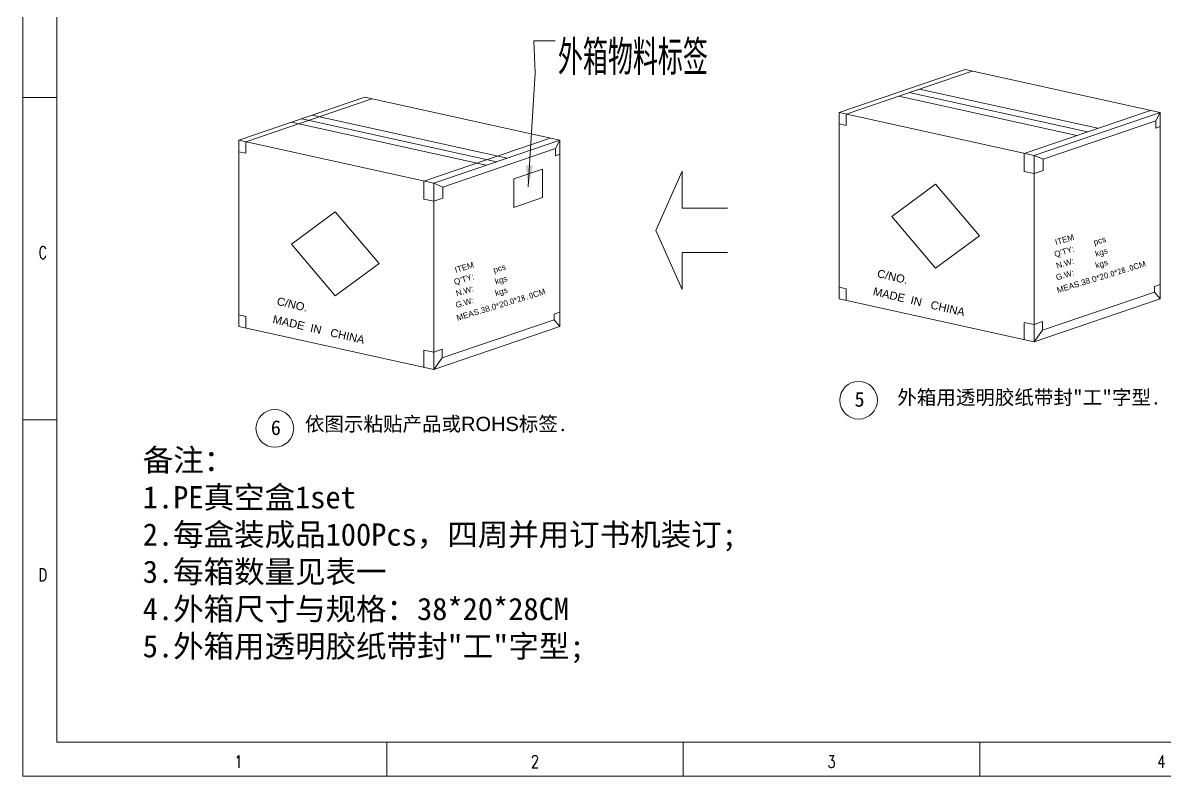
# Model space of a CAD drawing. Extents: x 2510 to 2656, y 708 to 759.
# Drawn here: x 2584.43 to 2626.99, y 707.81 to 735.89 of the extents above; entities that cross this region are included whole.
import ezdxf
from ezdxf.enums import TextEntityAlignment as Align

# ---------------------------------------------------------------- set-up
doc = ezdxf.new("R2010")
doc.units = 0
doc.header["$MEASUREMENT"] = 0
doc.layers.get('0').update_dxf_attribs({"linetype": 'CONTINUOUS', "lineweight": 20})
for name, color, linetype, lineweight in [('DIM', 3, 'CONTINUOUS', 9), ('HANBO', 7, 'CONTINUOUS', 9), ('Text', 4, 'CONTINUOUS', 15)]:
    doc.layers.add(name, color=color, linetype=linetype, lineweight=lineweight)
doc.styles.add('ROMANS', font='ROMANS.SHX', dxfattribs={"bigfont": 'gbcbig.shx'})
doc.styles.get("Standard").update_dxf_attribs({"font": 'simplex.shx', "bigfont": 'gbcbig.shx'})
doc.styles.add('細', font='')
doc.styles.get('細').set_extended_font_data('NSimSun')
doc.dimstyles.new('汉博电子', dxfattribs={"dimtxt": 0.5, "dimasz": 0.8, "dimexe": 0.12, "dimexo": 0.19, "dimgap": 0.15, "dimtad": 1, "dimzin": 1, "dimdsep": 46, "dimtxsty": 'ROMANS', "dimcen": 2.13, "dimclrd": 3, "dimclre": 3, "dimclrt": 2, "dimazin": 2, "dimtfac": 1, "dimtmove": 0, "dimatfit": 3, "dimfxl": 1, "dimlwd": 13, "dimlwe": 13, "dimarcsym": 0})

msp = doc.modelspace()

# ---------------------------------------------------------------- linework, layer by layer
at = {"linetype": 'ByBlock'}
for p, q in [((2614.841, 732.549), (2619.541, 734.151)), ((2619.541, 734.151), (2626.803, 732.549)), ((2615.101, 732.492), (2619.8, 734.094)), ((2617.45, 733.293), (2624.09, 731.828)), ((2617.84, 733.426), (2624.48, 731.961)), ((2592.477, 731.516), (2597.176, 733.118)), ((2592.736, 731.459), (2597.435, 733.061)), ((2597.176, 733.118), (2604.438, 731.516)), ((2617.061, 733.16), (2623.701, 731.696)), ((2595.216, 732.45), (2602.478, 730.848)), ((2614.841, 732.549), (2614.841, 725.607)), ((2614.841, 732.549), (2622.104, 730.947)), ((2615.101, 732.492), (2615.101, 732.065)), ((2621.741, 731.027), (2626.44, 732.629)), ((2622.104, 730.947), (2626.803, 732.549)), ((2626.64, 732.237), (2626.803, 732.549)), ((2626.803, 732.549), (2626.803, 725.607)), ((2594.437, 732.184), (2601.699, 730.582)), ((2594.826, 732.317), (2602.089, 730.715)), ((2614.841, 732.122), (2615.101, 732.065)), ((2622.438, 730.805), (2626.64, 732.237)), ((2626.64, 732.237), (2626.64, 731.97)), ((2626.64, 731.97), (2626.803, 732.026)), ((2599.376, 729.994), (2604.075, 731.596)), ((2592.477, 731.516), (2592.477, 724.574)), ((2592.477, 731.516), (2599.739, 729.914)), ((2592.736, 731.459), (2592.736, 731.032)), ((2599.739, 729.914), (2604.438, 731.516)), ((2600.073, 729.772), (2604.275, 731.204)), ((2604.275, 731.204), (2604.438, 731.516)), ((2604.275, 731.204), (2604.275, 730.937)), ((2604.438, 731.516), (2604.438, 724.574)), ((2592.477, 731.089), (2592.736, 731.032)), ((2604.275, 730.937), (2604.438, 730.992)), ((2621.741, 731.027), (2621.741, 730.352)), ((2622.104, 730.947), (2622.104, 724.005)), ((2622.438, 730.805), (2622.104, 730.947)), ((2622.438, 730.805), (2622.438, 730.386)), ((2602.729, 730.079), (2603.797, 730.443)), ((2603.797, 730.443), (2603.797, 729.375)), ((2621.741, 730.352), (2622.104, 730.272)), ((2622.104, 730.272), (2622.438, 730.386)), ((2599.376, 729.994), (2599.376, 729.319)), ((2600.073, 729.772), (2599.739, 729.914)), ((2599.739, 729.914), (2599.739, 722.972)), ((2602.729, 730.079), (2602.729, 729.011)), ((2618.438, 729.876), (2616.804, 728.675)), ((2620.072, 727.954), (2618.438, 729.876)), ((2600.073, 729.772), (2600.073, 729.353)), ((2599.376, 729.319), (2599.739, 729.239)), ((2599.739, 729.239), (2600.073, 729.353)), ((2602.729, 729.011), (2603.797, 729.375)), ((2596.073, 728.843), (2594.439, 727.641)), ((2597.707, 726.921), (2596.073, 728.843)), ((2618.438, 726.752), (2616.804, 728.675)), ((2620.072, 727.954), (2618.438, 726.752)), ((2596.073, 725.719), (2594.439, 727.641)), ((2597.707, 726.921), (2596.073, 725.719)), ((2614.841, 726.034), (2615.101, 725.977)), ((2626.589, 726.068), (2626.803, 726.141)), ((2626.589, 726.068), (2626.589, 725.855)), ((2614.841, 725.607), (2622.104, 724.005)), ((2615.101, 725.977), (2615.101, 725.55)), ((2622.104, 724.005), (2626.803, 725.607)), ((2622.424, 724.435), (2626.589, 725.855)), ((2626.589, 725.855), (2626.803, 725.607)), ((2592.477, 725.001), (2592.736, 724.944)), ((2592.736, 724.944), (2592.736, 724.517)), ((2600.059, 723.402), (2604.225, 724.822)), ((2604.225, 725.035), (2604.438, 725.108)), ((2604.225, 725.035), (2604.225, 724.822)), ((2604.225, 724.822), (2604.438, 724.574)), ((2622.104, 724.646), (2622.424, 724.755)), ((2622.424, 724.755), (2622.424, 724.435)), ((2592.477, 724.574), (2599.739, 722.972)), ((2599.739, 722.972), (2604.438, 724.574)), ((2621.741, 724.726), (2621.741, 724.085)), ((2621.741, 724.726), (2622.104, 724.646)), ((2622.424, 724.435), (2622.104, 724.005)), ((2599.376, 723.693), (2599.739, 723.613)), ((2599.376, 723.693), (2599.376, 723.052)), ((2599.739, 723.613), (2600.059, 723.722)), ((2600.059, 723.722), (2600.059, 723.402)), ((2600.059, 723.402), (2599.739, 722.972))]:
    msp.add_line(p, q, dxfattribs=at)
at = {"layer": 'DIM', "color": 240, "linetype": 'ByBlock'}
for p, q in [((2608.019, 728.155), (2608.995, 730.357)), ((2608.995, 730.357), (2608.995, 728.98)), ((2608.995, 728.98), (2610.68, 728.98)), ((2608.995, 725.952), (2608.019, 728.155)), ((2608.995, 727.329), (2610.68, 727.329)), ((2608.995, 727.329), (2608.995, 725.952))]:
    msp.add_line(p, q, dxfattribs=at)
at = {"layer": 'DIM', "linetype": 'ByBlock'}
for centre in [(2615.569, 721.821), (2593.82, 720.773)]:
    msp.add_circle(centre, 0.702, dxfattribs=at)
at = {"layer": 'HANBO'}
for p, q in [((2585.697, 733.104), (2584.432, 733.104)), ((2585.697, 721.087), (2584.432, 721.087)), ((2585.697, 719.77), (2585.697, 718.83)), ((2597.989, 709.071), (2597.989, 707.806)), ((2609.035, 709.071), (2609.035, 707.806)), ((2620.082, 709.071), (2620.082, 707.806))]:
    msp.add_line(p, q, dxfattribs=at)
at = {"layer": 'HANBO', "linetype": 'Continuous', "lineweight": 0}
for points in [[(2584.432, 758.401), (2655.731, 758.401), (2655.731, 707.806), (2584.432, 707.806)], [(2585.697, 757.136), (2654.467, 757.136), (2654.469, 709.071), (2585.697, 709.071)]]:
    msp.add_lwpolyline(points, close=True, dxfattribs=at)

# ---------------------------------------------------------------- texts
at = {"color": 2, "linetype": 'ByBlock', "attachment_point": 1, "style": '細'}
for s, insert, char_height, width, rotation in [("{\\fArial|b0|i0|c0|p32;Q'TY:         pcs}", (2622.831, 727.362), 0.21779, 2.58347, 16.9259), ('{\\fArial|b0|i0|c0|p32;ITEM}', (2622.862, 727.809), 0.21779, 2.58347, 16.9259), ('{\\fArial|b0|i0|c0|p32;N.W:          kgs}', (2622.901, 726.936), 0.21779, 2.58347, 16.9259), ('{\\fArial|b0|i0|c0|p32;ITEM}', (2600.497, 726.776), 0.21779, 2.58347, 16.9259), ('{\\fArial|b0|i0|c0|p32;G.W:          kgs}', (2622.89, 726.497), 0.21779, 2.58347, 16.9259), ('{\\fArial|b0|i0|c0|p32;MEAS.38.0*20.\\fNSimSun|b0|i0|c134|p32;0\\fArial|b0|i0|c0|p32;*\\fNSimSun|b0|i0|c134|p32;28.0\\fArial|b0|i0|c0|p32;CM}', (2622.926, 726.024), 0.217793, 2.58347, 16.9259), ("{\\fArial|b0|i0|c0|p32;Q'TY:         pcs}", (2600.466, 726.329), 0.21779, 2.58347, 16.9259), ('{\\fArial|b0|i0|c0|p32;C/NO.}', (2616.305, 726.707), 0.29806, 4.67263, 346.9388), ('{\\fArial|b0|i0|c0|p32;N.W:          kgs}', (2600.536, 725.903), 0.21779, 2.58347, 16.9259), ('{\\fArial|b0|i0|c0|p32;MADE  IN   CHINA}', (2616.152, 726.034), 0.29806, 4.67263, 346.9388), ('{\\fArial|b0|i0|c0|p32;C/NO.}', (2593.941, 725.674), 0.29806, 4.67263, 346.9388), ('{\\fArial|b0|i0|c0|p32;G.W:          kgs}', (2600.525, 725.464), 0.21779, 2.58347, 16.9259), ('{\\fArial|b0|i0|c0|p32;MEAS.38.0*20.\\fNSimSun|b0|i0|c134|p32;0\\fArial|b0|i0|c0|p32;*\\fNSimSun|b0|i0|c134|p32;28.0\\fArial|b0|i0|c0|p32;CM}', (2600.561, 724.99), 0.217793, 2.58347, 16.9259), ('{\\fArial|b0|i0|c0|p32;MADE  IN   CHINA}', (2593.787, 725), 0.29806, 4.67263, 346.9388)]:
    msp.add_mtext(s, dxfattribs=dict(at, insert=insert, char_height=char_height, width=width, rotation=rotation))
at = {"layer": 'DIM', "linetype": 'ByBlock', "attachment_point": 1}
for s, insert, char_height, width in [('外箱物料标签', (2604.364, 735.245), 1.2943, 31.56853), ('{\\fSimSun|b0|i0|c134|p54;外箱用透明胶纸带封"工"字型.}', (2617.007, 722.197), 0.5333, 13.00784), ('{\\fSimSun|b0|i0|c134|p54;依图示粘贴产品或\\fArial|b0|i0|c0|p32;ROHS\\fSimSun|b0|i0|c134|p54;标签.}', (2594.938, 721.206), 0.5333, 13.00784)]:
    msp.add_mtext(s, dxfattribs=dict(at, insert=insert, char_height=char_height, width=width))
at = {"layer": 'DIM', "linetype": 'ByBlock', "char_height": 0.55085, "width": 0.06914, "attachment_point": 1, "style": '細'}
for s, insert in [('{\\fSimSun|b0|i0|c134|p54;5}', (2615.416, 722.133)), ('{\\fSimSun|b0|i0|c134|p54;6}', (2593.671, 721.075))]:
    msp.add_mtext(s, dxfattribs=dict(at, insert=insert))
at = {"layer": 'HANBO', "style": 'ROMANS', "width": 0.75}
for s, p in [('C', (2585.177, 727.095)), ('D', (2585.177, 715.079)), ('1', (2592.465, 708.118)), ('2', (2603.512, 708.118)), ('3', (2614.558, 708.118)), ('4', (2626.85, 708.118))]:
    msp.add_text(s, height=0.465, dxfattribs=at).set_placement(p, align=Align.CENTER)
at = {"layer": 'Text', "linetype": 'ByBlock', "ltscale": 0.932966, "insert": (2588.899, 720.009), "char_height": 0.832607, "width": 23.52951, "attachment_point": 1}
msp.add_mtext('{\\fSimSun|b0|i0|c134|p2;备注：  \\P1.PE真空盒1set\\P2.每盒装成品100Pcs，四周并用订书机装订;\\P3.每箱数量见表一\\P4.外箱尺寸与规格：38*20*28CM\\P\\fSimSun|b0|i0|c0|p2;5.\\fSimSun|b0|i0|c134|p2;外箱用透明胶纸带封\\fSimSun|b0|i0|c0|p2;"\\fSimSun|b0|i0|c134|p2;工\\fSimSun|b0|i0|c0|p2;"\\fSimSun|b0|i0|c134|p2;字型\\fSimSun|b0|i0|c0|p2;;}', dxfattribs=at)

# ---------------------------------------------------------------- leaders
at = {"layer": 'DIM', "linetype": 'ByBlock', "annotation_type": 0, "has_hookline": 1, "hookline_direction": 0, "text_width": 5.496}
msp.add_leader([(2603.254, 729.776), (2603.523, 734.024), (2603.464, 735.217), (2604.264, 735.217)], dimstyle='汉博电子', override={"dimgap": 0.1, "dimtad": 0}, dxfattribs=at)

doc.saveas('drawing.dxf')
